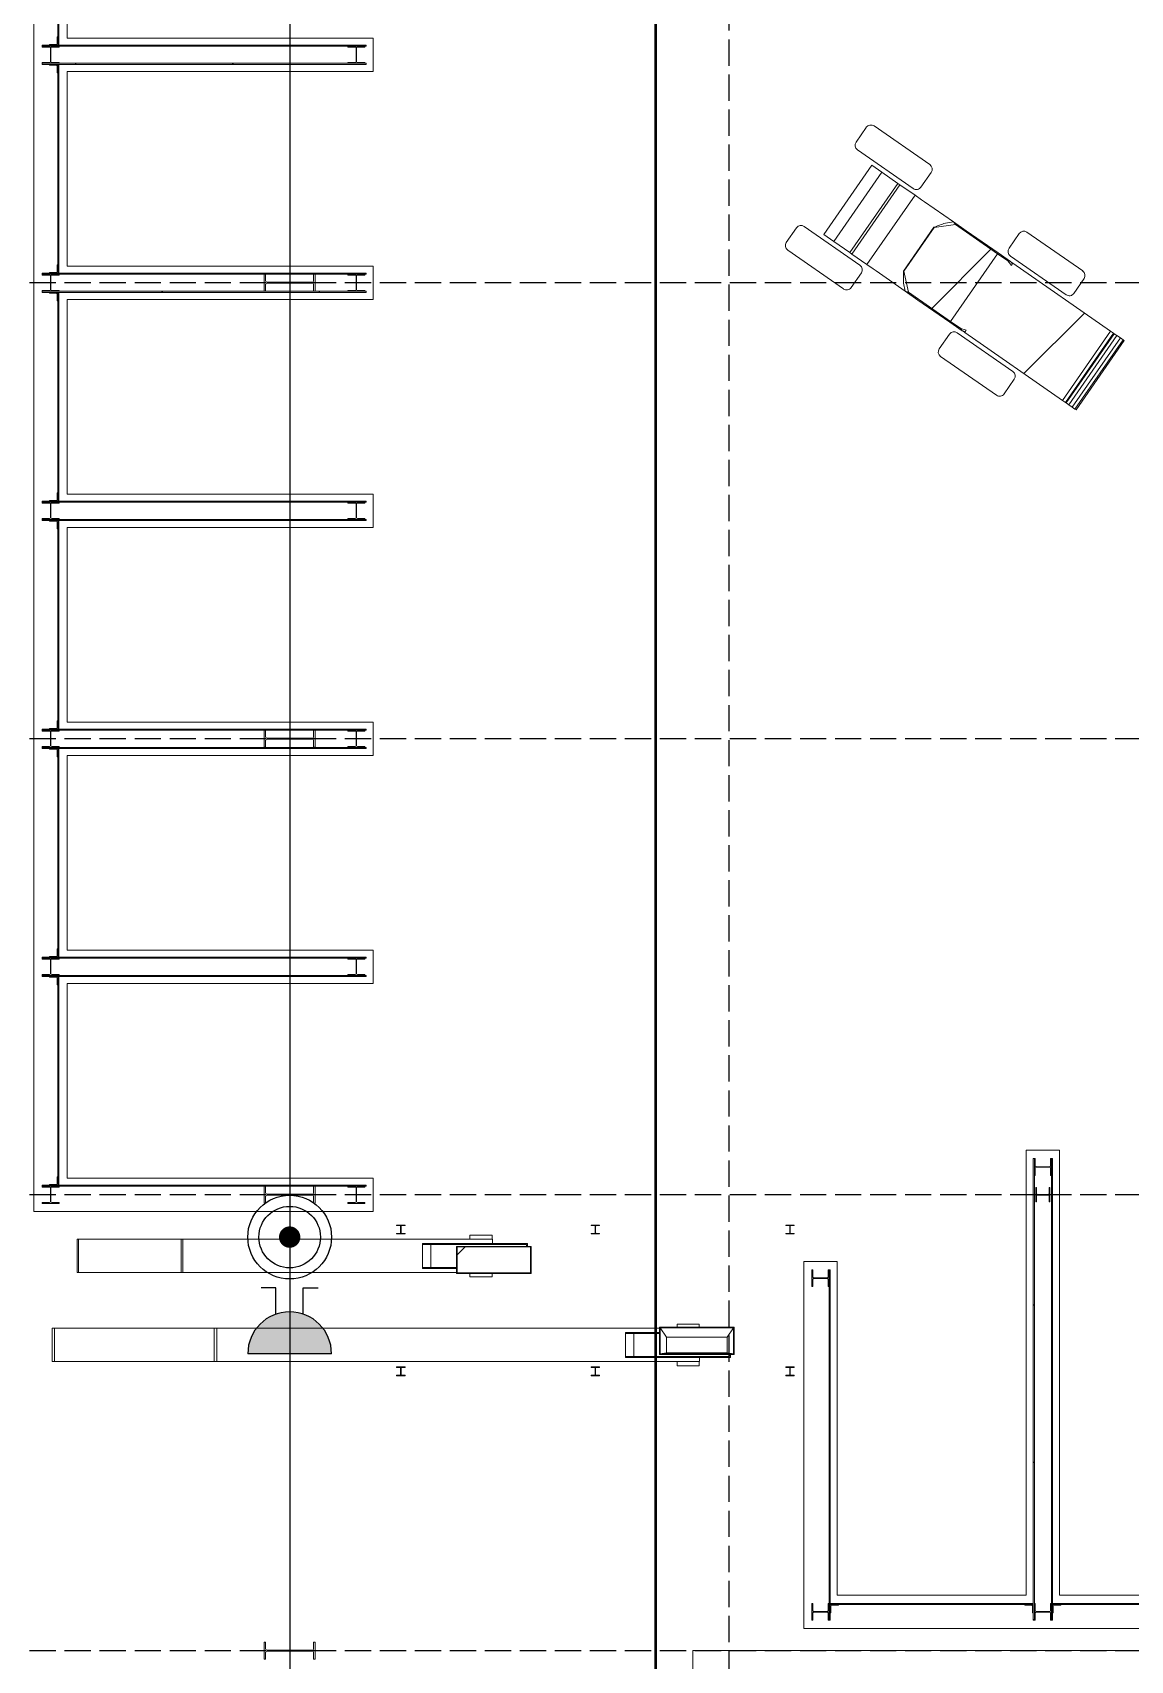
# Model space of a CAD drawing. Header units: millimetres. Extents: x 91119 to 792617, y 23924 to 150567.
# Drawn here: x 692177 to 711927, y 76863 to 106135 of the extents above; entities that cross this region are included whole.
import ezdxf

# ---------------------------------------------------------------- set-up
doc = ezdxf.new("R2010")
doc.units = ezdxf.units.MM
doc.header["$LTSCALE"] = 100
doc.linetypes.add('121217 IES and EMR$0$XKITLINE03', pattern=[6.299213, 4.724409, -1.574803])
doc.linetypes.add('DASHED', pattern=[19.05, 12.7, -6.35])
for name, color, linetype in [('121217 IES and EMR$0$grid', 8, 'Continuous'), ('121217 IES and EMR$0$Xref', 8, 'Continuous'), ('FA', 1, 'Continuous'), ('Fire Alarm', 1, 'Continuous')]:
    doc.layers.add(name, color=color, linetype=linetype)

msp = doc.modelspace()

# ---------------------------------------------------------------- hatches: boundary and pattern name
at = {"layer": 'Fire Alarm'}
h = msp.add_hatch(color=256, dxfattribs=at)
edge = h.paths.add_edge_path()
edge.add_line((697555, 82378), (696049, 82378))
edge.add_arc((696802, 82378), 753, -360, -180, ccw=False)

# ---------------------------------------------------------------- linework, layer by layer
at = {"layer": '121217 IES and EMR$0$grid', "linetype": '121217 IES and EMR$0$XKITLINE03'}
for p, q in [((696802, 144949), (696802, 28655)), ((704702, 144437), (704702, 31436)), ((696802, 132176), (696802, 37138)), ((768187, 101636), (614302, 101636)), ((768187, 93436), (614302, 93436)), ((768187, 85236), (614302, 85236)), ((768187, 77036), (614302, 77036))]:
    msp.add_line(p, q, dxfattribs=at)
at = {"layer": '121217 IES and EMR$0$Xref', "linetype": 'Continuous', "lineweight": 20}
for p, q in [((692202, 114236), (692202, 84936)), ((692632, 105915), (692632, 109657)), ((692652, 109657), (692652, 105915)), ((692802, 106036), (692802, 109536)), ((692620, 106053), (692620, 105939)), ((692632, 106061), (692628, 106061)), ((692632, 105911), (692632, 106061)), ((698302, 106036), (692802, 106036)), ((698302, 105436), (698302, 106036)), ((692349, 105890), (692349, 105875)), ((692654, 105890), (692349, 105890)), ((692349, 105875), (692482, 105875)), ((692352, 105910), (692352, 105890)), ((698177, 105910), (692352, 105910)), ((692352, 105890), (698177, 105890)), ((692482, 105915), (692482, 105911)), ((692482, 105911), (692632, 105911)), ((692604, 105923), (692490, 105923)), ((692497, 105860), (692497, 105613)), ((692507, 105613), (692507, 105860)), ((692522, 105875), (692654, 105875)), ((692652, 105915), (692632, 105915)), ((692654, 105875), (692654, 105890)), ((697849, 105890), (697849, 105875)), ((698154, 105890), (697849, 105890)), ((697849, 105875), (697982, 105875)), ((697997, 105860), (697997, 105613)), ((698007, 105613), (698007, 105860)), ((698022, 105875), (698154, 105875)), ((698154, 105875), (698154, 105890)), ((698177, 105890), (698177, 105910)), ((692349, 105598), (692349, 105582)), ((692482, 105598), (692349, 105598)), ((692349, 105582), (692654, 105582)), ((692352, 105582), (692352, 105562)), ((698177, 105582), (692352, 105582)), ((692352, 105562), (698177, 105562)), ((692482, 105562), (692632, 105562)), ((692482, 105558), (692482, 105562)), ((692604, 105550), (692490, 105550)), ((692654, 105598), (692522, 105598)), ((692620, 105420), (692620, 105534)), ((692632, 105412), (692628, 105412)), ((692632, 105562), (692632, 105412)), ((692632, 105557), (692652, 105557)), ((692632, 101815), (692632, 105557)), ((692652, 105557), (692652, 101815)), ((692654, 105582), (692654, 105598)), ((692802, 105436), (698302, 105436)), ((692802, 101936), (692802, 105436)), ((697849, 105598), (697849, 105582)), ((697982, 105598), (697849, 105598)), ((697849, 105582), (698154, 105582)), ((698154, 105598), (698022, 105598)), ((698154, 105582), (698154, 105598)), ((698177, 105562), (698177, 105582)), ((707175, 104431), (706991, 104167)), ((707314, 104456), (708316, 103760)), ((708019, 103331), (707016, 104028)), ((706409, 102505), (707273, 103750)), ((707454, 103624), (707273, 103750)), ((706590, 102379), (707454, 103624)), ((706880, 102178), (707745, 103422)), ((706917, 102152), (707781, 103397)), ((707745, 103422), (707454, 103624)), ((707781, 103397), (707745, 103422)), ((708051, 103210), (707781, 103397)), ((708158, 103356), (708341, 103621)), ((708051, 103210), (707186, 101965)), ((708165, 103130), (708051, 103210)), ((708219, 103093), (708165, 103130)), ((708741, 102730), (708219, 103093)), ((705919, 102624), (705736, 102360)), ((706058, 102649), (707061, 101953)), ((706590, 102379), (706409, 102505)), ((707843, 101846), (708391, 102635)), ((708396, 102630), (707850, 101843)), ((708391, 102635), (708396, 102630)), ((708396, 102630), (708778, 102685)), ((708742, 102731), (708597, 102709)), ((708971, 102572), (708742, 102731)), ((708778, 102685), (708742, 102731)), ((708778, 102685), (709536, 102159)), ((709546, 102173), (708971, 102572)), ((709926, 102520), (709742, 102256)), ((710065, 102545), (711068, 101849)), ((706763, 101524), (705761, 102221)), ((706880, 102178), (706590, 102379)), ((706917, 102152), (706880, 102178)), ((709536, 102159), (709546, 102173)), ((709536, 102159), (709545, 102172)), ((709545, 102172), (709545, 102172)), ((709545, 102172), (709766, 102018)), ((692620, 101953), (692620, 101839)), ((692632, 101961), (692628, 101961)), ((692632, 101811), (692632, 101961)), ((698302, 101936), (692802, 101936)), ((698302, 101336), (698302, 101936)), ((707186, 101965), (706917, 102152)), ((707301, 101885), (707186, 101965)), ((707354, 101848), (707301, 101885)), ((708689, 100940), (709536, 102159)), ((708689, 100940), (709536, 102159)), ((709536, 102159), (709721, 102030)), ((709721, 102030), (709766, 102018)), ((709721, 102030), (709784, 101949)), ((709766, 102018), (709773, 102013)), ((710770, 101420), (709767, 102117)), ((709773, 102013), (709810, 101987)), ((709802, 101975), (709773, 102013)), ((709784, 101949), (709810, 101987)), ((709810, 101987), (711569, 100766)), ((692349, 101790), (692349, 101775)), ((692654, 101790), (692349, 101790)), ((692349, 101775), (692482, 101775)), ((692352, 101810), (692352, 101790)), ((698177, 101810), (692352, 101810)), ((692352, 101790), (698177, 101790)), ((692482, 101815), (692482, 101811)), ((692482, 101811), (692632, 101811)), ((692604, 101823), (692490, 101823)), ((692497, 101760), (692497, 101513)), ((692507, 101513), (692507, 101760)), ((692522, 101775), (692654, 101775)), ((692652, 101815), (692632, 101815)), ((692654, 101775), (692654, 101790)), ((698154, 101790), (697849, 101790)), ((697849, 101790), (697849, 101775)), ((697849, 101775), (697982, 101775)), ((697997, 101760), (697997, 101513)), ((698007, 101513), (698007, 101760)), ((698022, 101775), (698154, 101775)), ((698154, 101775), (698154, 101790)), ((698177, 101790), (698177, 101810)), ((706902, 101549), (707086, 101814)), ((707876, 101486), (707354, 101848)), ((707850, 101843), (707843, 101846)), ((707846, 101628), (707876, 101484)), ((707932, 101466), (707850, 101843)), ((710909, 101445), (711093, 101710)), ((692349, 101498), (692349, 101482)), ((692482, 101498), (692349, 101498)), ((692349, 101482), (692654, 101482)), ((692352, 101482), (692352, 101462)), ((698177, 101482), (692352, 101482)), ((692352, 101462), (698177, 101462)), ((692482, 101462), (692632, 101462)), ((692482, 101458), (692482, 101462)), ((692604, 101450), (692490, 101450)), ((692654, 101498), (692522, 101498)), ((692620, 101320), (692620, 101434)), ((692632, 101312), (692628, 101312)), ((692632, 101462), (692632, 101312)), ((692632, 101457), (692652, 101457)), ((692632, 97715), (692632, 101457)), ((692652, 101457), (692652, 97715)), ((692654, 101482), (692654, 101498)), ((692802, 101336), (698302, 101336)), ((692802, 97836), (692802, 101336)), ((697849, 101498), (697849, 101482)), ((697982, 101498), (697849, 101498)), ((697849, 101482), (698154, 101482)), ((698154, 101498), (698022, 101498)), ((698154, 101482), (698154, 101498)), ((698177, 101462), (698177, 101482)), ((707876, 101484), (708104, 101325)), ((707932, 101466), (707876, 101484)), ((708689, 100940), (707932, 101466)), ((708679, 100926), (708104, 101325)), ((708671, 100713), (708487, 100449)), ((708679, 100926), (708689, 100940)), ((708680, 100927), (708689, 100940)), ((708680, 100927), (708902, 100774)), ((708680, 100927), (708680, 100927)), ((708875, 100811), (708689, 100940)), ((708810, 100738), (709812, 100042)), ((708875, 100811), (708902, 100774)), ((708973, 100781), (708875, 100811)), ((708902, 100774), (708909, 100769)), ((708946, 100743), (708909, 100769)), ((708909, 100769), (708955, 100755)), ((708946, 100743), (708973, 100781)), ((708946, 100743), (710705, 99521)), ((711569, 100766), (710705, 99521)), ((710757, 99485), (711621, 100729)), ((710771, 99475), (711636, 100719)), ((711621, 100729), (711569, 100766)), ((711636, 100719), (711621, 100729)), ((711681, 100688), (711636, 100719)), ((710816, 99443), (711681, 100688)), ((710880, 99399), (711745, 100644)), ((710929, 99365), (711794, 100610)), ((710949, 99351), (711814, 100596)), ((711745, 100644), (711681, 100688)), ((711794, 100610), (711745, 100644)), ((711814, 100596), (711794, 100610)), ((709515, 99613), (708512, 100309)), ((709654, 99638), (709837, 99902)), ((710757, 99485), (710705, 99521)), ((710771, 99475), (710757, 99485)), ((710816, 99443), (710771, 99475)), ((710880, 99399), (710816, 99443)), ((710929, 99365), (710880, 99399)), ((710949, 99351), (710929, 99365)), ((692620, 97853), (692620, 97739)), ((692632, 97861), (692628, 97861)), ((692632, 97711), (692632, 97861)), ((698302, 97836), (692802, 97836)), ((698302, 97236), (698302, 97836)), ((692349, 97690), (692349, 97675)), ((692654, 97690), (692349, 97690)), ((692349, 97675), (692482, 97675)), ((692352, 97710), (692352, 97690)), ((698177, 97710), (692352, 97710)), ((692352, 97690), (698177, 97690)), ((692482, 97715), (692482, 97711)), ((692482, 97711), (692632, 97711)), ((692604, 97723), (692490, 97723)), ((692497, 97660), (692497, 97413)), ((692507, 97413), (692507, 97660)), ((692522, 97675), (692654, 97675)), ((692652, 97715), (692632, 97715)), ((692654, 97675), (692654, 97690)), ((697849, 97690), (697849, 97675)), ((698154, 97690), (697849, 97690)), ((697849, 97675), (697982, 97675)), ((697997, 97660), (697997, 97413)), ((698007, 97413), (698007, 97660)), ((698022, 97675), (698154, 97675)), ((698154, 97675), (698154, 97690)), ((698177, 97690), (698177, 97710)), ((692349, 97398), (692349, 97382)), ((692482, 97398), (692349, 97398)), ((692349, 97382), (692654, 97382)), ((692352, 97382), (692352, 97362)), ((698177, 97382), (692352, 97382)), ((692352, 97362), (698177, 97362)), ((692482, 97362), (692632, 97362)), ((692482, 97358), (692482, 97362)), ((692604, 97350), (692490, 97350)), ((692654, 97398), (692522, 97398)), ((692620, 97220), (692620, 97334)), ((692632, 97212), (692628, 97212)), ((692632, 97362), (692632, 97212)), ((692632, 97357), (692652, 97357)), ((692632, 93615), (692632, 97357)), ((692652, 97357), (692652, 93615)), ((692654, 97382), (692654, 97398)), ((692802, 97236), (698302, 97236)), ((692802, 93736), (692802, 97236)), ((697849, 97398), (697849, 97382)), ((697982, 97398), (697849, 97398)), ((697849, 97382), (698154, 97382)), ((698154, 97398), (698022, 97398)), ((698154, 97382), (698154, 97398)), ((698177, 97362), (698177, 97382)), ((692620, 93753), (692620, 93639)), ((692632, 93761), (692628, 93761)), ((692632, 93611), (692632, 93761)), ((698302, 93736), (692802, 93736)), ((698302, 93136), (698302, 93736)), ((692349, 93590), (692349, 93575)), ((692654, 93590), (692349, 93590)), ((692349, 93575), (692482, 93575)), ((692352, 93610), (692352, 93590)), ((698177, 93610), (692352, 93610)), ((692352, 93590), (698177, 93590)), ((692482, 93615), (692482, 93611)), ((692482, 93611), (692632, 93611)), ((692604, 93623), (692490, 93623)), ((692497, 93560), (692497, 93313)), ((692507, 93313), (692507, 93560)), ((692522, 93575), (692654, 93575)), ((692652, 93615), (692632, 93615)), ((692654, 93575), (692654, 93590)), ((698154, 93590), (697849, 93590)), ((697849, 93590), (697849, 93575)), ((697849, 93575), (697982, 93575)), ((697997, 93560), (697997, 93313)), ((698007, 93313), (698007, 93560)), ((698022, 93575), (698154, 93575)), ((698154, 93575), (698154, 93590)), ((698177, 93590), (698177, 93610)), ((692349, 93298), (692349, 93282)), ((692482, 93298), (692349, 93298)), ((692349, 93282), (692654, 93282)), ((692352, 93282), (692352, 93262)), ((698177, 93282), (692352, 93282)), ((692352, 93262), (698177, 93262)), ((692482, 93262), (692632, 93262)), ((692482, 93258), (692482, 93262)), ((692604, 93250), (692490, 93250)), ((692654, 93298), (692522, 93298)), ((692620, 93120), (692620, 93234)), ((692632, 93112), (692628, 93112)), ((692632, 93262), (692632, 93112)), ((692632, 93257), (692652, 93257)), ((692632, 89515), (692632, 93257)), ((692652, 93257), (692652, 89515)), ((692654, 93282), (692654, 93298)), ((692802, 93136), (698302, 93136)), ((692802, 89636), (692802, 93136)), ((697849, 93298), (697849, 93282)), ((697982, 93298), (697849, 93298)), ((697849, 93282), (698154, 93282)), ((698154, 93298), (698022, 93298)), ((698154, 93282), (698154, 93298)), ((698177, 93262), (698177, 93282)), ((692620, 89653), (692620, 89539)), ((692632, 89661), (692628, 89661)), ((692632, 89511), (692632, 89661)), ((698302, 89636), (692802, 89636)), ((698302, 89036), (698302, 89636)), ((692349, 89490), (692349, 89475)), ((692654, 89490), (692349, 89490)), ((692349, 89475), (692482, 89475)), ((692352, 89510), (692352, 89490)), ((698177, 89510), (692352, 89510)), ((692352, 89490), (698177, 89490)), ((692482, 89515), (692482, 89511)), ((692482, 89511), (692632, 89511)), ((692604, 89523), (692490, 89523)), ((692497, 89460), (692497, 89213)), ((692507, 89213), (692507, 89460)), ((692522, 89475), (692654, 89475)), ((692652, 89515), (692632, 89515)), ((692654, 89475), (692654, 89490)), ((697849, 89490), (697849, 89475)), ((698154, 89490), (697849, 89490)), ((697849, 89475), (697982, 89475)), ((697997, 89460), (697997, 89213)), ((698007, 89213), (698007, 89460)), ((698022, 89475), (698154, 89475)), ((698154, 89475), (698154, 89490)), ((698177, 89490), (698177, 89510)), ((692349, 89198), (692349, 89182)), ((692482, 89198), (692349, 89198)), ((692349, 89182), (692654, 89182)), ((692352, 89182), (692352, 89162)), ((698177, 89182), (692352, 89182)), ((692352, 89162), (698177, 89162)), ((692482, 89162), (692632, 89162)), ((692482, 89158), (692482, 89162)), ((692604, 89150), (692490, 89150)), ((692654, 89198), (692522, 89198)), ((692620, 89020), (692620, 89134)), ((692632, 89012), (692628, 89012)), ((692632, 89162), (692632, 89012)), ((692632, 89157), (692652, 89157)), ((692632, 85415), (692632, 89157)), ((692652, 89157), (692652, 85415)), ((692654, 89182), (692654, 89198)), ((692802, 89036), (698302, 89036)), ((692802, 85536), (692802, 89036)), ((697849, 89198), (697849, 89182)), ((697982, 89198), (697849, 89198)), ((697849, 89182), (698154, 89182)), ((698154, 89198), (698022, 89198)), ((698154, 89182), (698154, 89198)), ((698177, 89162), (698177, 89182)), ((710052, 86036), (710052, 78036)), ((710652, 86036), (710052, 86036)), ((710198, 85886), (710178, 85886)), ((710178, 85886), (710178, 77586)), ((710198, 85889), (710198, 85584)), ((710213, 85889), (710198, 85889)), ((710198, 77586), (710198, 85886)), ((710213, 85757), (710213, 85889)), ((710490, 85889), (710490, 85757)), ((710506, 85889), (710490, 85889)), ((710506, 85584), (710506, 85889)), ((710526, 85886), (710506, 85886)), ((710506, 85886), (710506, 77586)), ((710526, 77586), (710526, 85886)), ((710652, 78036), (710652, 86036)), ((692620, 85553), (692620, 85439)), ((692632, 85561), (692628, 85561)), ((692632, 85411), (692632, 85561)), ((698302, 85536), (692802, 85536)), ((698302, 84936), (698302, 85536)), ((710198, 85584), (710213, 85584)), ((710213, 85584), (710213, 85716)), ((710475, 85741), (710228, 85741)), ((710228, 85731), (710475, 85731)), ((710490, 85716), (710490, 85584)), ((710490, 85584), (710506, 85584)), ((692349, 85390), (692349, 85375)), ((692654, 85390), (692349, 85390)), ((692349, 85375), (692482, 85375)), ((692352, 85410), (692352, 85390)), ((698177, 85410), (692352, 85410)), ((692352, 85390), (698177, 85390)), ((692482, 85415), (692482, 85411)), ((692482, 85411), (692632, 85411)), ((692604, 85423), (692490, 85423)), ((692497, 85360), (692497, 85113)), ((692507, 85113), (692507, 85360)), ((692522, 85375), (692654, 85375)), ((692652, 85415), (692632, 85415)), ((692654, 85375), (692654, 85390)), ((698154, 85390), (697849, 85390)), ((697849, 85390), (697849, 85375)), ((697849, 85375), (697982, 85375)), ((697997, 85360), (697997, 85113)), ((698007, 85113), (698007, 85360)), ((698022, 85375), (698154, 85375)), ((698154, 85375), (698154, 85390)), ((698177, 85390), (698177, 85410)), ((710227, 85365), (710227, 85107)), ((710239, 85365), (710227, 85365)), ((710239, 85255), (710239, 85365)), ((710239, 85107), (710239, 85218)), ((710452, 85242), (710252, 85242)), ((710252, 85230), (710452, 85230)), ((710465, 85365), (710465, 85255)), ((710477, 85365), (710465, 85365)), ((710465, 85218), (710465, 85107)), ((710477, 85107), (710477, 85365)), ((692202, 84936), (698302, 84936)), ((692349, 85098), (692349, 85082)), ((692482, 85098), (692349, 85098)), ((692349, 85082), (692654, 85082)), ((692654, 85098), (692522, 85098)), ((692654, 85082), (692654, 85098)), ((697849, 85098), (697849, 85082)), ((697982, 85098), (697849, 85098)), ((697849, 85082), (698154, 85082)), ((698154, 85098), (698022, 85098)), ((698154, 85082), (698154, 85098)), ((710227, 85107), (710239, 85107)), ((710465, 85107), (710477, 85107)), ((698725, 84690), (698725, 84681)), ((698878, 84690), (698725, 84690)), ((698725, 84681), (698791, 84681)), ((698798, 84673), (698798, 84550)), ((698805, 84550), (698805, 84673)), ((698813, 84681), (698878, 84681)), ((698878, 84681), (698878, 84690)), ((702225, 84690), (702225, 84681)), ((702378, 84690), (702225, 84690)), ((702225, 84681), (702291, 84681)), ((702298, 84673), (702298, 84550)), ((702305, 84550), (702305, 84673)), ((702313, 84681), (702378, 84681)), ((702378, 84681), (702378, 84690)), ((705725, 84690), (705725, 84681)), ((705878, 84690), (705725, 84690)), ((705725, 84681), (705791, 84681)), ((705798, 84673), (705798, 84550)), ((705805, 84550), (705805, 84673)), ((705813, 84681), (705878, 84681)), ((705878, 84681), (705878, 84690)), ((693005, 84436), (692978, 84436)), ((692978, 84436), (692978, 83836)), ((694853, 84436), (693005, 84436)), ((693005, 84436), (693005, 83836)), ((694881, 84436), (694853, 84436)), ((694853, 83836), (694853, 84436)), ((694881, 84436), (700289, 84436)), ((694881, 83836), (694881, 84436)), ((698725, 84542), (698725, 84533)), ((698791, 84542), (698725, 84542)), ((698725, 84533), (698878, 84533)), ((698878, 84542), (698813, 84542)), ((698878, 84533), (698878, 84542)), ((699191, 84361), (699331, 84361)), ((699191, 84361), (699191, 84341)), ((699191, 84341), (699191, 83931)), ((699191, 84341), (699331, 84341)), ((699331, 84361), (701082, 84361)), ((699331, 84361), (699331, 84341)), ((699331, 84341), (701062, 84341)), ((699342, 84341), (699342, 83931)), ((699806, 84309), (701147, 84309)), ((699806, 84309), (699806, 83819)), ((700044, 84511), (700044, 84436)), ((700444, 84511), (700044, 84511)), ((700450, 84436), (700289, 84436)), ((700444, 84436), (700444, 84511)), ((700450, 84361), (700450, 84436)), ((701062, 84341), (701062, 84309)), ((701082, 84361), (701082, 84309)), ((701147, 83819), (701147, 84309)), ((702225, 84542), (702225, 84533)), ((702291, 84542), (702225, 84542)), ((702225, 84533), (702378, 84533)), ((702378, 84542), (702313, 84542)), ((702378, 84533), (702378, 84542)), ((705725, 84542), (705725, 84533)), ((705791, 84542), (705725, 84542)), ((705725, 84533), (705878, 84533)), ((705878, 84542), (705813, 84542)), ((705878, 84533), (705878, 84542)), ((699818, 84299), (699818, 83832)), ((699818, 84299), (701135, 84299)), ((699818, 84299), (699818, 83832)), ((701135, 84299), (699818, 84299)), ((701135, 83832), (701135, 84299)), ((701135, 83832), (701135, 84299)), ((706052, 84036), (706052, 77436)), ((706652, 84036), (706052, 84036)), ((706652, 78036), (706652, 84036)), ((693005, 83836), (692978, 83836)), ((694853, 83836), (693005, 83836)), ((694881, 83836), (694853, 83836)), ((694881, 83836), (699806, 83836)), ((699191, 83931), (699191, 83911)), ((699191, 83931), (699331, 83931)), ((699191, 83911), (699331, 83911)), ((699331, 83931), (699331, 83911)), ((699331, 83931), (699806, 83931)), ((699331, 83911), (699806, 83911)), ((701147, 83819), (699806, 83819)), ((701135, 83832), (699818, 83832)), ((699818, 83832), (701135, 83832)), ((700044, 83819), (700044, 83761)), ((700044, 83761), (700444, 83761)), ((700444, 83761), (700444, 83819)), ((706198, 83889), (706198, 83584)), ((706213, 83889), (706198, 83889)), ((706213, 83757), (706213, 83889)), ((706475, 83741), (706228, 83741)), ((706228, 83731), (706475, 83731)), ((706506, 83889), (706490, 83889)), ((706490, 83889), (706490, 83757)), ((706506, 83584), (706506, 83889)), ((706526, 83886), (706506, 83886)), ((706506, 83886), (706506, 77586)), ((706526, 77586), (706526, 83886)), ((706198, 83584), (706213, 83584)), ((706213, 83584), (706213, 83716)), ((706490, 83716), (706490, 83584)), ((706490, 83584), (706506, 83584)), ((703456, 82854), (703456, 82364)), ((704797, 82854), (703456, 82854)), ((703771, 82911), (703771, 82854)), ((704170, 82911), (703771, 82911)), ((704170, 82854), (704170, 82911)), ((704797, 82854), (704797, 82364)), ((692572, 82836), (692529, 82836)), ((692529, 82836), (692529, 82236)), ((695446, 82836), (692572, 82836)), ((692572, 82836), (692572, 82236)), ((695489, 82836), (695446, 82836)), ((695446, 82236), (695446, 82836)), ((695489, 82836), (703456, 82836)), ((695489, 82236), (695489, 82836)), ((702841, 82761), (702981, 82761)), ((702841, 82761), (702841, 82741)), ((702841, 82741), (702841, 82331)), ((702841, 82741), (702981, 82741)), ((702981, 82761), (703456, 82761)), ((702981, 82761), (702981, 82741)), ((702981, 82741), (703456, 82741)), ((702992, 82741), (702992, 82331)), ((703581, 82676), (703468, 82841)), ((703468, 82841), (703468, 82374)), ((704785, 82841), (703468, 82841)), ((704672, 82676), (703581, 82676)), ((703582, 82396), (703582, 82676)), ((704672, 82676), (704785, 82841)), ((704672, 82396), (704672, 82676)), ((704785, 82841), (704785, 82374)), ((702841, 82331), (702841, 82311)), ((702841, 82331), (702981, 82331)), ((702841, 82311), (702981, 82311)), ((702981, 82331), (702981, 82311)), ((702981, 82331), (704712, 82331)), ((702981, 82311), (704732, 82311)), ((703456, 82364), (704797, 82364)), ((703582, 82396), (703468, 82374)), ((703468, 82374), (704785, 82374)), ((704672, 82396), (703582, 82396)), ((704176, 82236), (704176, 82311)), ((704672, 82396), (704785, 82374)), ((704712, 82364), (704712, 82331)), ((704732, 82364), (704732, 82311)), ((692572, 82236), (692529, 82236)), ((695446, 82236), (692572, 82236)), ((695489, 82236), (695446, 82236)), ((695489, 82236), (703999, 82236)), ((698725, 82140), (698725, 82131)), ((698878, 82140), (698725, 82140)), ((698725, 82131), (698791, 82131)), ((698725, 81992), (698725, 81983)), ((698791, 81992), (698725, 81992)), ((698725, 81983), (698878, 81983)), ((698798, 82123), (698798, 82000)), ((698805, 82000), (698805, 82123)), ((698813, 82131), (698878, 82131)), ((698878, 81992), (698813, 81992)), ((698878, 82131), (698878, 82140)), ((698878, 81983), (698878, 81992)), ((702225, 82140), (702225, 82131)), ((702378, 82140), (702225, 82140)), ((702225, 82131), (702291, 82131)), ((702225, 81992), (702225, 81983)), ((702291, 81992), (702225, 81992)), ((702225, 81983), (702378, 81983)), ((702298, 82123), (702298, 82000)), ((702305, 82000), (702305, 82123)), ((702313, 82131), (702378, 82131)), ((702378, 81992), (702313, 81992)), ((702378, 82131), (702378, 82140)), ((702378, 81983), (702378, 81992)), ((703771, 82236), (703771, 82161)), ((703771, 82161), (704170, 82161)), ((704176, 82236), (703999, 82236)), ((704170, 82161), (704170, 82236)), ((705725, 82140), (705725, 82131)), ((705878, 82140), (705725, 82140)), ((705725, 82131), (705791, 82131)), ((705725, 81992), (705725, 81983)), ((705791, 81992), (705725, 81992)), ((705725, 81983), (705878, 81983)), ((705798, 82123), (705798, 82000)), ((705805, 82000), (705805, 82123)), ((705813, 82131), (705878, 82131)), ((705878, 81992), (705813, 81992)), ((705878, 82131), (705878, 82140)), ((705878, 81983), (705878, 81992)), ((706198, 77889), (706198, 77584)), ((706213, 77889), (706198, 77889)), ((706213, 77757), (706213, 77889)), ((706506, 77889), (706490, 77889)), ((706490, 77889), (706490, 77757)), ((706506, 77584), (706506, 77889)), ((706526, 77866), (706526, 77716)), ((706676, 77866), (706526, 77866)), ((706531, 77886), (710173, 77886)), ((706531, 77866), (706531, 77886)), ((710173, 77866), (706531, 77866)), ((710052, 78036), (706652, 78036)), ((706676, 77862), (706676, 77866)), ((710028, 77866), (710178, 77866)), ((710028, 77862), (710028, 77866)), ((710173, 77886), (710173, 77866)), ((710178, 77866), (710178, 77716)), ((710198, 77889), (710198, 77584)), ((710213, 77889), (710198, 77889)), ((710213, 77757), (710213, 77889)), ((710506, 77889), (710490, 77889)), ((710490, 77889), (710490, 77757)), ((710506, 77584), (710506, 77889)), ((710526, 77866), (710526, 77716)), ((710676, 77866), (710526, 77866)), ((710531, 77886), (710531, 77866)), ((716773, 77886), (710531, 77886)), ((710531, 77866), (716773, 77866)), ((716652, 78036), (710652, 78036)), ((710676, 77862), (710676, 77866)), ((706198, 77584), (706213, 77584)), ((706213, 77584), (706213, 77716)), ((706475, 77741), (706228, 77741)), ((706228, 77731), (706475, 77731)), ((706490, 77716), (706490, 77584)), ((706490, 77584), (706506, 77584)), ((706506, 77586), (706526, 77586)), ((706526, 77716), (706530, 77716)), ((706538, 77724), (706538, 77838)), ((706554, 77854), (706668, 77854)), ((710150, 77854), (710036, 77854)), ((710166, 77724), (710166, 77838)), ((710178, 77716), (710174, 77716)), ((710178, 77586), (710198, 77586)), ((710198, 77584), (710213, 77584)), ((710213, 77584), (710213, 77716)), ((710475, 77741), (710228, 77741)), ((710228, 77731), (710475, 77731)), ((710490, 77716), (710490, 77584)), ((710490, 77584), (710506, 77584)), ((710506, 77586), (710526, 77586)), ((710526, 77716), (710530, 77716)), ((710538, 77724), (710538, 77838)), ((710554, 77854), (710668, 77854)), ((706052, 77436), (730455, 77436)), ((704052, 77041), (704052, 62081)), ((731052, 77041), (704052, 77041))]:
    msp.add_line(p, q, dxfattribs=at)
at = {"layer": '121217 IES and EMR$0$Xref', "linetype": 'Continuous', "lineweight": 0}
for p, q in [((693289, 105910), (693269, 105890)), ((696118, 105910), (696098, 105890)), ((692961, 105582), (692941, 105562)), ((695790, 105582), (695770, 105562)), ((692652, 105273), (692632, 105253)), ((692652, 102444), (692632, 102424)), ((709418, 102240), (708352, 101174)), ((694846, 101810), (694826, 101790)), ((697675, 101810), (697655, 101790)), ((694518, 101482), (694498, 101462)), ((697347, 101482), (697327, 101462)), ((711099, 101092), (710010, 100004)), ((692652, 99616), (692632, 99596)), ((693575, 97710), (693555, 97690)), ((696403, 97710), (696383, 97690)), ((693247, 97382), (693227, 97362)), ((696075, 97382), (696055, 97362)), ((692652, 96787), (692632, 96767)), ((692652, 93959), (692632, 93939)), ((695132, 93610), (695112, 93590)), ((697940, 93590), (697925, 93575)), ((697960, 93610), (697940, 93590)), ((694803, 93282), (694783, 93262)), ((697632, 93282), (697612, 93262)), ((692652, 91131), (692632, 91111)), ((693860, 89510), (693840, 89490)), ((696688, 89510), (696668, 89490)), ((693532, 89182), (693512, 89162)), ((696360, 89182), (696340, 89162)), ((692652, 88302), (692632, 88282)), ((710490, 85780), (710506, 85765)), ((710506, 85765), (710526, 85745)), ((692507, 85329), (692497, 85319)), ((692568, 85390), (692553, 85375)), ((692588, 85410), (692568, 85390)), ((692601, 85423), (692589, 85411)), ((692632, 85454), (692620, 85442)), ((692652, 85474), (692632, 85454)), ((695417, 85410), (695397, 85390)), ((697933, 85098), (697917, 85082)), ((698007, 85172), (697997, 85162)), ((698852, 84690), (698862, 84681)), ((700648, 84309), (700658, 84299)), ((699962, 84299), (699818, 84155)), ((701125, 83832), (701138, 83819)), ((710178, 83264), (710198, 83244)), ((703517, 82854), (703530, 82841)), ((710506, 82936), (710526, 82916)), ((703997, 82374), (704007, 82364)), ((698725, 81989), (698731, 81983)), ((705793, 81992), (705802, 81983)), ((706506, 81279), (706526, 81259)), ((710178, 80436), (710198, 80416)), ((710506, 80108), (710526, 80088)), ((706506, 78451), (706526, 78431)), ((707070, 77886), (707090, 77866)), ((709899, 77886), (709919, 77866)), ((710178, 77607), (710198, 77587)), ((710198, 77587), (710201, 77584))]:
    msp.add_line(p, q, dxfattribs=at)
at = {"layer": '121217 IES and EMR$0$Xref', "linetype": 'Continuous', "lineweight": 15}
for p, q in [((696343, 101789), (696343, 101484)), ((696370, 101789), (696343, 101789)), ((696370, 101664), (696370, 101789)), ((696370, 101484), (696370, 101609)), ((697214, 101645), (696390, 101645)), ((696390, 101628), (697214, 101628)), ((697233, 101789), (697233, 101664)), ((697261, 101789), (697233, 101789)), ((697233, 101609), (697233, 101484)), ((697261, 101484), (697261, 101789)), ((696343, 101484), (696370, 101484)), ((697233, 101484), (697261, 101484)), ((696343, 93589), (696343, 93284)), ((696370, 93589), (696343, 93589)), ((696370, 93464), (696370, 93589)), ((696370, 93284), (696370, 93409)), ((697214, 93445), (696390, 93445)), ((696390, 93428), (697214, 93428)), ((697233, 93589), (697233, 93464)), ((697261, 93589), (697233, 93589)), ((697233, 93409), (697233, 93284)), ((697261, 93284), (697261, 93589)), ((696343, 93284), (696370, 93284)), ((697233, 93284), (697261, 93284)), ((696343, 85389), (696343, 85084)), ((696370, 85389), (696343, 85389)), ((696370, 85264), (696370, 85389)), ((696370, 85084), (696370, 85209)), ((697214, 85245), (696390, 85245)), ((696390, 85228), (697214, 85228)), ((697233, 85389), (697233, 85264)), ((697261, 85389), (697233, 85389)), ((697233, 85209), (697233, 85084)), ((697261, 85084), (697261, 85389)), ((696343, 85084), (696370, 85084)), ((697233, 85084), (697261, 85084)), ((696343, 77189), (696343, 76884)), ((696370, 77189), (696343, 77189)), ((696370, 77064), (696370, 77189)), ((696370, 76884), (696370, 77009)), ((697214, 77045), (696390, 77045)), ((696390, 77028), (697214, 77028)), ((697233, 77189), (697233, 77064)), ((697261, 77189), (697233, 77189)), ((697233, 77009), (697233, 76884)), ((697261, 76884), (697261, 77189)), ((696343, 76884), (696370, 76884)), ((697233, 76884), (697261, 76884))]:
    msp.add_line(p, q, dxfattribs=at)
at = {"layer": '121217 IES and EMR$0$Xref', "linetype": 'Continuous', "lineweight": 20}
for centre, radius, start, end in [((692628, 106053), 8, 90, 180), ((692490, 105915), 8, 90, 180), ((692482, 105860), 15.2, 0, 90), ((692522, 105860), 15.2, 90, 180), ((692604, 105939), 16, 270, 0), ((697982, 105860), 15.2, 0, 90), ((698022, 105860), 15.2, 90, 180), ((692482, 105613), 15.2, 270, 0), ((692490, 105558), 8, 180, 270), ((692522, 105613), 15.2, 180, 270), ((692604, 105534), 16, 0, 90), ((692628, 105420), 8, 180, 270), ((697982, 105613), 15.2, 270, 0), ((698022, 105613), 15.2, 180, 270), ((707257, 104374), 100, 55.2164, 145.2164), ((707073, 104110), 100, 145.2164, 235.2164), ((708259, 103678), 100, 325.2164, 55.2164), ((708076, 103413), 100, 235.2164, 325.2164), ((706001, 102567), 100, 55.2164, 145.2164), ((710008, 102463), 100, 55.2164, 145.2164), ((705818, 102303), 100, 145.2164, 235.2164), ((709825, 102199), 100, 145.2164, 235.2164), ((692628, 101953), 8, 90, 180), ((707004, 101871), 100, 325.2164, 55.2164), ((692490, 101815), 8, 90, 180), ((692482, 101760), 15.2, 0, 90), ((692522, 101760), 15.2, 90, 180), ((692604, 101839), 16, 270, 0), ((697982, 101760), 15.2, 0, 90), ((698022, 101760), 15.2, 90, 180), ((711010, 101767), 100, 325.2164, 55.2164), ((692482, 101513), 15.2, 270, 0), ((692490, 101458), 8, 180, 270), ((692522, 101513), 15.2, 180, 270), ((692604, 101434), 16, 0, 90), ((692628, 101320), 8, 180, 270), ((697982, 101513), 15.2, 270, 0), ((698022, 101513), 15.2, 180, 270), ((706820, 101606), 100, 235.2164, 325.2164), ((710827, 101502), 100, 235.2164, 325.2164), ((708753, 100656), 100, 55.2164, 145.2164), ((708569, 100392), 100, 145.2164, 235.2164), ((709755, 99959), 100, 325.2164, 55.2164), ((709572, 99695), 100, 235.2164, 325.2164), ((692628, 97853), 8, 90, 180), ((692490, 97715), 8, 90, 180), ((692482, 97660), 15.2, 0, 90), ((692522, 97660), 15.2, 90, 180), ((692604, 97739), 16, 270, 0), ((697982, 97660), 15.2, 0, 90), ((698022, 97660), 15.2, 90, 180), ((692482, 97413), 15.2, 270, 0), ((692490, 97358), 8, 180, 270), ((692522, 97413), 15.2, 180, 270), ((692604, 97334), 16, 0, 90), ((692628, 97220), 8, 180, 270), ((697982, 97413), 15.2, 270, 0), ((698022, 97413), 15.2, 180, 270), ((692628, 93753), 8, 90, 180), ((692490, 93615), 8, 90, 180), ((692482, 93560), 15.2, 0, 90), ((692522, 93560), 15.2, 90, 180), ((692604, 93639), 16, 270, 0), ((697982, 93560), 15.2, 0, 90), ((698022, 93560), 15.2, 90, 180), ((692482, 93313), 15.2, 270, 0), ((692490, 93258), 8, 180, 270), ((692522, 93313), 15.2, 180, 270), ((692604, 93234), 16, 0, 90), ((692628, 93120), 8, 180, 270), ((697982, 93313), 15.2, 270, 0), ((698022, 93313), 15.2, 180, 270), ((692628, 89653), 8, 90, 180), ((692490, 89515), 8, 90, 180), ((692482, 89460), 15.2, 0, 90), ((692522, 89460), 15.2, 90, 180), ((692604, 89539), 16, 270, 0), ((697982, 89460), 15.2, 0, 90), ((698022, 89460), 15.2, 90, 180), ((692482, 89213), 15.2, 270, 0), ((692490, 89158), 8, 180, 270), ((692522, 89213), 15.2, 180, 270), ((692604, 89134), 16, 0, 90), ((692628, 89020), 8, 180, 270), ((697982, 89213), 15.2, 270, 0), ((698022, 89213), 15.2, 180, 270), ((692628, 85553), 8, 90, 180), ((710228, 85757), 15.2, 180, 270), ((710228, 85716), 15.2, 90, 180), ((710475, 85757), 15.2, 270, 0), ((710475, 85716), 15.2, 0, 90), ((692490, 85415), 8, 90, 180), ((692482, 85360), 15.2, 0, 90), ((692522, 85360), 15.2, 90, 180), ((692604, 85439), 16, 270, 0), ((697982, 85360), 15.2, 0, 90), ((698022, 85360), 15.2, 90, 180), ((710252, 85255), 12.7, 180, 270), ((710252, 85218), 12.7, 90, 180), ((710452, 85255), 12.7, 270, 0), ((710452, 85218), 12.7, 0, 90), ((692482, 85113), 15.2, 270, 0), ((692522, 85113), 15.2, 180, 270), ((697982, 85113), 15.2, 270, 0), ((698022, 85113), 15.2, 180, 270), ((698791, 84673), 7.6, 0, 90), ((698813, 84673), 7.6, 90, 180), ((702291, 84673), 7.6, 0, 90), ((702313, 84673), 7.6, 90, 180), ((705791, 84673), 7.6, 0, 90), ((705813, 84673), 7.6, 90, 180), ((698791, 84550), 7.6, 270, 0), ((698813, 84550), 7.6, 180, 270), ((702291, 84550), 7.6, 270, 0), ((702313, 84550), 7.6, 180, 270), ((705791, 84550), 7.6, 270, 0), ((705813, 84550), 7.6, 180, 270), ((706228, 83757), 15.2, 180, 270), ((706228, 83716), 15.2, 90, 180), ((706475, 83757), 15.2, 270, 0), ((706475, 83716), 15.2, 0, 90), ((698791, 82123), 7.6, 0, 90), ((698791, 82000), 7.6, 270, 0), ((698813, 82123), 7.6, 90, 180), ((698813, 82000), 7.6, 180, 270), ((702291, 82123), 7.6, 0, 90), ((702291, 82000), 7.6, 270, 0), ((702313, 82123), 7.6, 90, 180), ((702313, 82000), 7.6, 180, 270), ((705791, 82123), 7.6, 0, 90), ((705791, 82000), 7.6, 270, 0), ((705813, 82123), 7.6, 90, 180), ((705813, 82000), 7.6, 180, 270), ((706228, 77757), 15.2, 180, 270), ((706228, 77716), 15.2, 90, 180), ((706475, 77757), 15.2, 270, 0), ((706475, 77716), 15.2, 0, 90), ((706530, 77724), 8, 270, 0), ((706554, 77838), 16, 90, 180), ((706668, 77862), 8, 270, 0), ((710036, 77862), 8, 180, 270), ((710150, 77838), 16, 0, 90), ((710174, 77724), 8, 180, 270), ((710228, 77757), 15.2, 180, 270), ((710228, 77716), 15.2, 90, 180), ((710475, 77757), 15.2, 270, 0), ((710475, 77716), 15.2, 0, 90), ((710530, 77724), 8, 270, 0), ((710554, 77838), 16, 90, 180), ((710668, 77862), 8, 270, 0)]:
    msp.add_arc(centre, radius, start, end, dxfattribs=at)
at = {"layer": '121217 IES and EMR$0$Xref', "linetype": 'Continuous', "lineweight": 15}
for centre, start, end in [((696390, 101664), 180, 270), ((696390, 101609), 90, 180), ((697214, 101664), 270, 0), ((697214, 101609), 0, 90), ((696390, 93464), 180, 270), ((696390, 93409), 90, 180), ((697214, 93464), 270, 0), ((697214, 93409), 0, 90), ((696390, 85264), 180, 270), ((696390, 85209), 90, 180), ((697214, 85264), 270, 0), ((697214, 85209), 0, 90), ((696390, 77064), 180, 270), ((696390, 77009), 90, 180), ((697214, 77064), 270, 0), ((697214, 77009), 0, 90)]:
    msp.add_arc(centre, 19.1, start, end, dxfattribs=at)
at = {"layer": '121217 IES and EMR$0$Xref', "linetype": 'Continuous', "lineweight": 20}
msp.add_open_spline([(708597, 102709), (708562, 102697), (708528, 102684), (708494, 102672), (708460, 102660), (708426, 102648), (708391, 102635)], degree=3, knots=[0, 0, 0, 0, 0.5, 0.5, 0.5, 1, 1, 1, 1], dxfattribs=at)
for points in [[(707843, 101846), (707844, 101810), (707844, 101774), (707845, 101737)], [(707845, 101737), (707845, 101701), (707845, 101665), (707846, 101628)]]:
    msp.add_open_spline(points, degree=3, dxfattribs=at)
at = {"layer": 'FA', "linetype": 'DASHED', "ltscale": 0.5, "const_width": 50}
msp.add_lwpolyline([(709797, 116873), (709797, 116444, -0.414214), (709597, 116244), (703585, 116244, 0.414214), (703385, 116044), (703385, 36437)], format="xyb", dxfattribs=at)
at = {"layer": 'Fire Alarm'}
for p, q in [((696556, 83560), (696289, 83560)), ((696556, 83089), (696556, 83560)), ((697047, 83089), (697047, 83560)), ((697047, 83560), (697314, 83560)), ((697555, 82378), (696049, 82378))]:
    msp.add_line(p, q, dxfattribs=at)
at = {"layer": 'Fire Alarm', "const_width": 192}
msp.add_lwpolyline([(696706, 84475, 1), (696898, 84475, 1)], format="xyb", close=True, dxfattribs=at)
at = {"layer": 'Fire Alarm'}
for radius in [753, 553]:
    msp.add_circle((696802, 84475), radius, dxfattribs=at)
msp.add_arc((696802, 82378), 753, 0, 180, dxfattribs=at)

doc.saveas('drawing.dxf')
